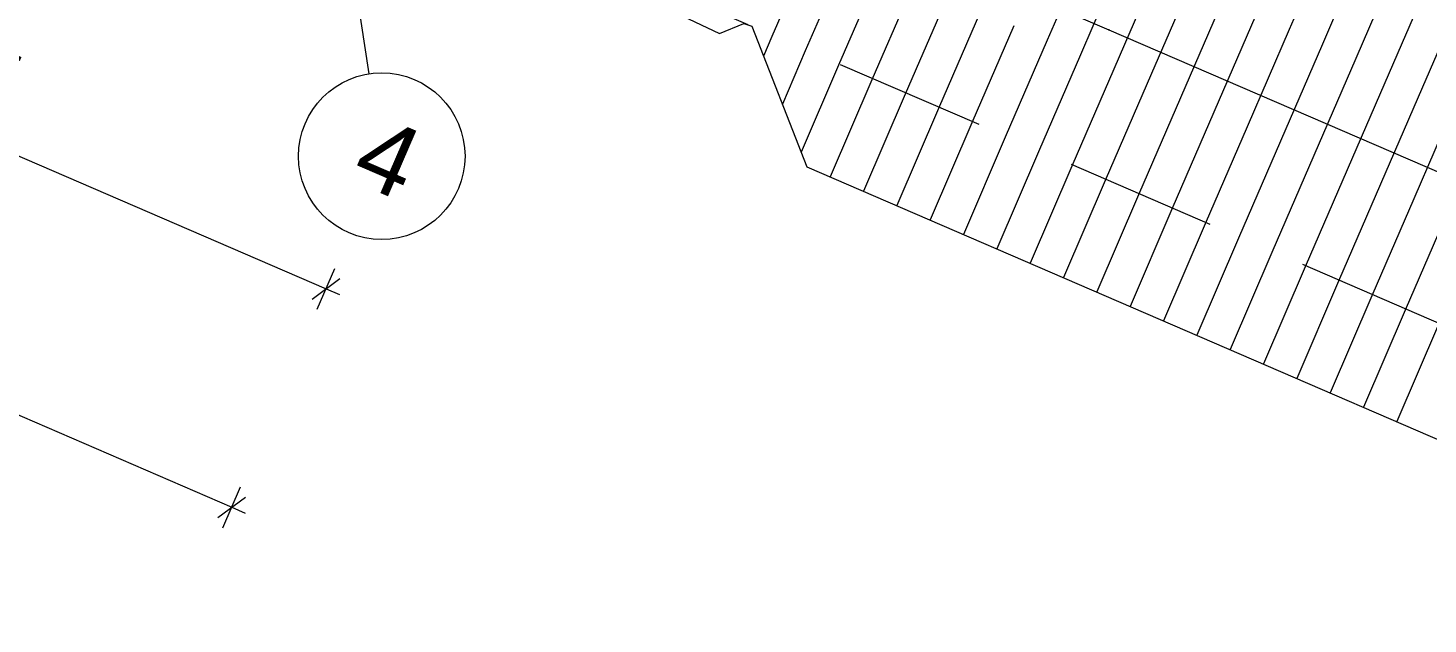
# Model space of a CAD drawing. Header units: millimetres. Extents: x 12535370 to 12566104, y 356204400 to 356234587.
# Drawn here: x 12556865 to 12559808, y 356204400 to 356205653 of the extents above; entities that cross this region are included whole.
import ezdxf
from ezdxf.enums import TextEntityAlignment as Align

# ---------------------------------------------------------------- set-up
doc = ezdxf.new("R2010")
doc.units = ezdxf.units.MM
doc.header["$MEASUREMENT"] = 0
doc.linetypes.add('Dashed Long', pattern=[529.166651, 317.499995, -211.666656])
doc.linetypes.add('Dot & Dashed', pattern=[6702.78, 3527.78, -1763.89, 0, -1411.11])
doc.layers.add('New_110 Bemassungen Ausführung', color=7, linetype='Continuous')
doc.layers.add('New_290 Raster _ Achsen', color=7, linetype='Continuous')
for name, color, linetype, lineweight in [('New_110 Bemassungen Ausführung_Pen_No__1', 7, 'Continuous', 13), ('New_255 Plangrafiken_Pen_No__1', 7, 'Continuous', 13), ('New_255 Plangrafiken_Pen_No__39', 8, 'Continuous', 13), ('New_290 Raster _ Achsen_Pen_No__1', 7, 'Continuous', 13), ('New_290 Raster _ Achsen_Pen_No__108', 7, 'Continuous', 13), ('New_Baulinie_Pen_No__21', 1, 'Continuous', 13)]:
    doc.layers.add(name, color=color, linetype=linetype, lineweight=lineweight)
doc.styles.add('GENERATED_STYLE_1', font='arial.ttf')
doc.dimstyles.new('GENERATED_STYLE__1', dxfattribs={"dimtxt": 125, "dimasz": 47.5, "dimexe": 0.18, "dimexo": 2, "dimgap": 0, "dimtad": 1, "dimlfac": 0.001, "dimzin": 0, "dimdsep": 46, "dimtxsty": 'GENERATED_STYLE_1', "dimblk": 'ARROWHEAD_2', "dimblk1": 'ARROWHEAD_2', "dimblk2": 'ARROWHEAD_2', "dimcen": 0.09, "dimclrd": 7, "dimclre": 7, "dimclrt": 7, "dimadec": 0, "dimazin": 0, "dimtfac": 1, "dimtdec": 4, "dimtmove": 0, "dimatfit": 3, "dimfxl": 1, "dimtolj": 1, "dimtzin": 0, "dimarcsym": 0})

# ---------------------------------------------------------------- blocks, each defined once
blk = doc.blocks.new('*X25', base_point=(12240439.2, 356160438.4))
at = {"layer": 'New_255 Plangrafiken_Pen_No__39', "color": 8, "linetype": 'Continuous', "lineweight": 13}
for p, q in [((12558517, 356205838.6), (12558428.9, 356205634.7)), ((12558517, 356205838.6), (12558428.9, 356205634.7)), ((12559603.9, 356205853.1), (12559515.8, 356205649.1)), ((12559603.9, 356205853.1), (12559515.8, 356205649.1)), ((12559095.5, 356205830.7), (12559007.4, 356205626.8)), ((12559095.5, 356205830.7), (12559007.4, 356205626.8)), ((12559673.9, 356205822.8), (12559585.9, 356205618.9)), ((12559673.9, 356205822.8), (12559585.9, 356205618.9)), ((12558587.1, 356205808.4), (12558499, 356205604.5)), ((12558587.1, 356205808.4), (12558499, 356205604.5)), ((12559165.5, 356205800.5), (12559077.4, 356205596.5)), ((12559165.5, 356205800.5), (12559077.4, 356205596.5)), ((12559744, 356205792.5), (12559655.9, 356205588.6)), ((12559744, 356205792.5), (12559655.9, 356205588.6)), ((12558657.1, 356205778.1), (12558569, 356205574.2)), ((12558657.1, 356205778.1), (12558569, 356205574.2)), ((12559235.6, 356205770.2), (12559147.5, 356205566.3)), ((12559235.6, 356205770.2), (12559147.5, 356205566.3)), ((12559814.1, 356205762.3), (12559726, 356205558.4)), ((12559814.1, 356205762.3), (12559726, 356205558.4)), ((12558727.2, 356205747.9), (12558639.1, 356205543.9)), ((12558727.2, 356205747.9), (12558639.1, 356205543.9)), ((12559305.6, 356205739.9), (12559217.6, 356205536)), ((12559305.6, 356205739.9), (12559217.6, 356205536)), ((12558797.2, 356205717.6), (12558709.1, 356205513.7)), ((12558797.2, 356205717.6), (12558709.1, 356205513.7)), ((12559375.7, 356205709.7), (12559287.6, 356205505.8)), ((12559375.7, 356205709.7), (12559287.6, 356205505.8)), ((12559872.4, 356205705), (12559796, 356205528.1)), ((12559872.4, 356205705), (12559796, 356205528.1)), ((12558867.3, 356205687.3), (12558779.2, 356205483.4)), ((12558867.3, 356205687.3), (12558779.2, 356205483.4)), ((12559445.8, 356205679.4), (12559357.7, 356205475.5)), ((12559445.8, 356205679.4), (12559357.7, 356205475.5)), ((12558428.9, 356205634.7), (12558411.1, 356205593.5)), ((12558428.9, 356205634.7), (12558411.1, 356205593.5)), ((12558937.3, 356205657.1), (12558849.3, 356205453.2)), ((12558937.3, 356205657.1), (12558849.3, 356205453.2)), ((12559515.8, 356205649.1), (12559427.7, 356205445.2)), ((12559515.8, 356205649.1), (12559427.7, 356205445.2)), ((12558499, 356205604.5), (12558450.7, 356205492.6)), ((12558499, 356205604.5), (12558450.7, 356205492.6)), ((12559007.4, 356205626.8), (12558919.3, 356205422.9)), ((12559007.4, 356205626.8), (12558919.3, 356205422.9)), ((12559585.9, 356205618.9), (12559497.8, 356205415)), ((12559585.9, 356205618.9), (12559497.8, 356205415)), ((12558569, 356205574.2), (12558490.2, 356205391.7)), ((12558569, 356205574.2), (12558490.2, 356205391.7)), ((12559077.4, 356205596.5), (12558989.4, 356205392.6)), ((12559077.4, 356205596.5), (12558989.4, 356205392.6)), ((12559655.9, 356205588.6), (12559567.8, 356205384.7)), ((12559655.9, 356205588.6), (12559567.8, 356205384.7)), ((12559147.5, 356205566.3), (12559059.4, 356205362.4)), ((12559147.5, 356205566.3), (12559059.4, 356205362.4)), ((12559726, 356205558.4), (12559637.9, 356205354.4)), ((12559726, 356205558.4), (12559637.9, 356205354.4)), ((12558639.1, 356205543.9), (12558551, 356205340)), ((12558639.1, 356205543.9), (12558551, 356205340)), ((12559217.6, 356205536), (12559129.5, 356205332.1)), ((12559217.6, 356205536), (12559129.5, 356205332.1)), ((12559796, 356205528.1), (12559707.9, 356205324.2)), ((12559796, 356205528.1), (12559707.9, 356205324.2)), ((12558709.1, 356205513.7), (12558621.1, 356205309.8)), ((12558709.1, 356205513.7), (12558621.1, 356205309.8)), ((12559287.6, 356205505.8), (12559199.5, 356205301.8)), ((12559287.6, 356205505.8), (12559199.5, 356205301.8)), ((12559866.1, 356205497.8), (12559778, 356205293.9)), ((12559866.1, 356205497.8), (12559778, 356205293.9)), ((12558779.2, 356205483.4), (12558691.1, 356205279.5)), ((12558779.2, 356205483.4), (12558691.1, 356205279.5)), ((12559357.7, 356205475.5), (12559269.6, 356205271.6)), ((12559357.7, 356205475.5), (12559269.6, 356205271.6)), ((12558849.3, 356205453.2), (12558761.2, 356205249.2)), ((12558849.3, 356205453.2), (12558761.2, 356205249.2)), ((12559427.7, 356205445.2), (12559339.6, 356205241.3)), ((12559427.7, 356205445.2), (12559339.6, 356205241.3)), ((12558919.3, 356205422.9), (12558831.2, 356205219)), ((12558919.3, 356205422.9), (12558831.2, 356205219)), ((12559497.8, 356205415), (12559409.7, 356205211.1)), ((12559497.8, 356205415), (12559409.7, 356205211.1)), ((12558989.4, 356205392.6), (12558901.3, 356205188.7)), ((12558989.4, 356205392.6), (12558901.3, 356205188.7)), ((12559567.8, 356205384.7), (12559479.7, 356205180.8)), ((12559567.8, 356205384.7), (12559479.7, 356205180.8)), ((12558551, 356205340), (12558550.8, 356205339.6)), ((12558551, 356205340), (12558550.8, 356205339.6)), ((12559059.4, 356205362.4), (12558971.3, 356205158.5)), ((12559059.4, 356205362.4), (12558971.3, 356205158.5)), ((12559637.9, 356205354.4), (12559549.8, 356205150.5)), ((12559637.9, 356205354.4), (12559549.8, 356205150.5)), ((12558621.1, 356205309.8), (12558620.9, 356205309.4)), ((12558621.1, 356205309.8), (12558620.9, 356205309.4)), ((12559129.5, 356205332.1), (12559041.4, 356205128.2)), ((12559129.5, 356205332.1), (12559041.4, 356205128.2)), ((12559707.9, 356205324.2), (12559619.9, 356205120.3)), ((12559707.9, 356205324.2), (12559619.9, 356205120.3)), ((12558691.1, 356205279.5), (12558690.9, 356205279.1)), ((12558691.1, 356205279.5), (12558690.9, 356205279.1)), ((12559199.5, 356205301.8), (12559111.4, 356205097.9)), ((12559199.5, 356205301.8), (12559111.4, 356205097.9)), ((12559778, 356205293.9), (12559689.9, 356205090)), ((12559778, 356205293.9), (12559689.9, 356205090)), ((12559269.6, 356205271.6), (12559181.5, 356205067.7)), ((12559269.6, 356205271.6), (12559181.5, 356205067.7)), ((12559848, 356205263.7), (12559760, 356205059.7)), ((12559848, 356205263.7), (12559760, 356205059.7)), ((12558761.2, 356205249.2), (12558761, 356205248.9)), ((12558761.2, 356205249.2), (12558761, 356205248.9)), ((12559339.6, 356205241.3), (12559251.5, 356205037.4)), ((12559339.6, 356205241.3), (12559251.5, 356205037.4)), ((12558831.2, 356205219), (12558831.1, 356205218.6)), ((12558831.2, 356205219), (12558831.1, 356205218.6)), ((12559409.7, 356205211.1), (12559321.6, 356205007.1)), ((12559409.7, 356205211.1), (12559321.6, 356205007.1)), ((12558901.3, 356205188.7), (12558901.1, 356205188.3)), ((12558901.3, 356205188.7), (12558901.1, 356205188.3)), ((12559479.7, 356205180.8), (12559391.7, 356204976.9)), ((12559479.7, 356205180.8), (12559391.7, 356204976.9)), ((12558971.3, 356205158.5), (12558971.2, 356205158.1)), ((12558971.3, 356205158.5), (12558971.2, 356205158.1)), ((12559549.8, 356205150.5), (12559461.7, 356204946.6)), ((12559549.8, 356205150.5), (12559461.7, 356204946.6)), ((12559041.4, 356205128.2), (12559041.2, 356205127.8)), ((12559041.4, 356205128.2), (12559041.2, 356205127.8)), ((12559619.9, 356205120.3), (12559531.8, 356204916.4)), ((12559619.9, 356205120.3), (12559531.8, 356204916.4)), ((12559111.4, 356205097.9), (12559111.3, 356205097.5)), ((12559111.4, 356205097.9), (12559111.3, 356205097.5)), ((12559689.9, 356205090), (12559601.8, 356204886.1)), ((12559689.9, 356205090), (12559601.8, 356204886.1)), ((12559181.5, 356205067.7), (12559181.3, 356205067.3)), ((12559181.5, 356205067.7), (12559181.3, 356205067.3)), ((12559760, 356205059.7), (12559671.9, 356204855.8)), ((12559760, 356205059.7), (12559671.9, 356204855.8)), ((12559251.5, 356205037.4), (12559251.4, 356205037)), ((12559251.5, 356205037.4), (12559251.4, 356205037)), ((12559830, 356205029.5), (12559741.9, 356204825.6)), ((12559830, 356205029.5), (12559741.9, 356204825.6)), ((12559321.6, 356205007.1), (12559321.4, 356205006.8)), ((12559321.6, 356205007.1), (12559321.4, 356205006.8)), ((12559391.7, 356204976.9), (12559391.5, 356204976.5)), ((12559391.7, 356204976.9), (12559391.5, 356204976.5)), ((12559461.7, 356204946.6), (12559461.5, 356204946.2)), ((12559461.7, 356204946.6), (12559461.5, 356204946.2)), ((12559531.8, 356204916.4), (12559531.6, 356204916)), ((12559531.8, 356204916.4), (12559531.6, 356204916)), ((12559601.8, 356204886.1), (12559601.6, 356204885.7)), ((12559601.8, 356204886.1), (12559601.6, 356204885.7)), ((12559671.9, 356204855.8), (12559671.7, 356204855.4)), ((12559671.9, 356204855.8), (12559671.7, 356204855.4)), ((12559741.9, 356204825.6), (12559741.8, 356204825.2)), ((12559741.9, 356204825.6), (12559741.8, 356204825.2))]:
    blk.add_line(p, q, dxfattribs=at)
blk = doc.blocks.new('Fill_1', base_point=(12240439.2, 356160438.4))
at = {"layer": 'New_255 Plangrafiken_Pen_No__39', "color": 8, "linetype": 'Continuous', "lineweight": 13}
blk.add_blockref('*X25', (12240439.2, 356160438.4), dxfattribs=at)
blk = doc.blocks.new('Standard grid marker[58]', base_point=(12537215.3, 356215118.3))
at = {"layer": 'New_290 Raster _ Achsen_Pen_No__108', "color": 7, "linetype": 'Dot & Dashed', "lineweight": 13}
for p, q in [((12538133.3, 356214721.8), (12559136.8, 356205648.6)), ((12559136.8, 356205648.6), (12560054.8, 356205252.1))]:
    blk.add_line(p, q, dxfattribs=at)
blk.add_point((12559136.8, 356205648.6), dxfattribs=at)
blk.add_point((12559136.8, 356205648.6), dxfattribs=at)
at = {"layer": 'New_290 Raster _ Achsen_Pen_No__108', "color": 7, "lineweight": 13, "style": 'GENERATED_STYLE_1'}
for tag, p in [('AC_MarkerText_1_0', (12537098, 356215253.8)), ('AC_MarkerText_1_1', (12560258.8, 356205248.7))]:
    blk.add_attdef(tag, text='', height=150, rotation=336.6365, dxfattribs=at).set_placement(p, align=Align.TOP_CENTER)
blk = doc.blocks.new('Standard grid marker[64]', base_point=(12557581.8, 356205556.1))
at = {"layer": 'New_290 Raster _ Achsen_Pen_No__1', "color": 7, "linetype": 'Continuous', "lineweight": 13}
blk.add_circle((12557608.7, 356205383.2), 175, dxfattribs=at)
at = {"layer": 'New_290 Raster _ Achsen_Pen_No__108', "color": 7, "linetype": 'Dot & Dashed', "lineweight": 13}
blk.add_line((12557428.3, 356206544.2), (12557581.8, 356205556.1), dxfattribs=at)
at = {"layer": 'New_290 Raster _ Achsen_Pen_No__108', "color": 7, "lineweight": 13, "style": 'GENERATED_STYLE_1'}
for tag, p in [('AC_MarkerText_1_1', (12553993, 356228998.9)), ('AC_MarkerText_1_0', (12557652, 356205449.2))]:
    blk.add_attdef(tag, text='', height=150, rotation=336.6365, dxfattribs=at).set_placement(p, align=Align.TOP_CENTER)
blk = doc.blocks.new('*D233', base_point=(12240439.2, 356160438.4))
at = {"layer": 'New_110 Bemassungen Ausführung_Pen_No__1', "color": 7, "linetype": 'Continuous', "lineweight": 13, "transparency": 16777216}
for p, q in [((12554780.3, 356206275.8), (12555698.3, 356205879.2)), ((12555727.3, 356205900.8), (12555669.4, 356205857.7)), ((12555679.7, 356205836.2), (12555716.9, 356205922.3)), ((12555698.3, 356205879.2), (12557491.7, 356205104.5)), ((12557473.2, 356205061.5), (12557510.3, 356205147.5)), ((12557462.8, 356205083), (12557520.7, 356205126.1)), ((12557491.7, 356205104.5), (12557519.8, 356205092.4))]:
    blk.add_line(p, q, dxfattribs=at)
at = {"layer": 'New_110 Bemassungen Ausführung_Pen_No__1', "color": 7, "lineweight": 13, "transparency": 16777216, "insert": (12556411, 356205566), "char_height": 125, "attachment_point": 7, "rotation": 336.6365, "style": 'GENERATED_STYLE_1'}
blk.add_mtext('\\A1;{\\pql;\\fArial|b0|i0|c0|p0;\\W1.000000;1,95\\fArial|b0|i0|c0|p0;\\W1.000000;\\A1{\\H.66x;\\S5^  ;}}', dxfattribs=at)
blk = doc.blocks.new('ARROWHEAD_2')
at = {"color": 0, "linetype": 'Continuous', "lineweight": 0}
for p, q in [((-0.378, -0.655), (0.378, 0.655)), ((0, 0), (-1, 0))]:
    blk.add_line(p, q, dxfattribs=at)
blk = doc.blocks.new('*D234', base_point=(12240439.2, 356160438.4))
at = {"layer": 'New_110 Bemassungen Ausführung_Pen_No__1', "color": 7, "linetype": 'Continuous', "lineweight": 13, "transparency": 16777216}
for p, q in [((12538594.6, 356212757.1), (12538536.7, 356212714.1)), ((12538547.1, 356212692.6), (12538584.3, 356212778.6)), ((12538537.6, 356212747.7), (12538565.7, 356212735.6)), ((12538565.7, 356212735.6), (12557293.5, 356204645.5)), ((12557264.5, 356204624), (12557322.4, 356204667)), ((12557274.9, 356204602.5), (12557312.1, 356204688.5)), ((12557293.5, 356204645.5), (12557321.5, 356204633.4))]:
    blk.add_line(p, q, dxfattribs=at)
at = {"layer": 'New_110 Bemassungen Ausführung_Pen_No__1', "color": 7, "lineweight": 13, "transparency": 16777216, "insert": (12547742.6, 356208798.6), "char_height": 125, "attachment_point": 7, "rotation": 336.6365, "style": 'GENERATED_STYLE_1'}
blk.add_mtext('\\A1;{\\pql;\\fArial|b0|i0|c0|p0;\\W1.000000;20,40}', dxfattribs=at)

msp = doc.modelspace()

# ---------------------------------------------------------------- linework, layer by layer
at = {"layer": 'New_255 Plangrafiken_Pen_No__1', "color": 7, "linetype": 'Continuous', "lineweight": 13}
msp.add_lwpolyline([(12557801.438, 356206047.612), (12558178.625, 356205875.055), (12558127.281, 356205763.367), (12558137.919, 356205726.833), (12558318.725, 356205641.277), (12558370.035, 356205661.956), (12558386.474, 356205656.52), (12558502.37, 356205360.576), (12560038.995, 356204696.78)], dxfattribs=at)
at = {"layer": 'New_Baulinie_Pen_No__21', "color": 1, "linetype": 'Dashed Long', "lineweight": 13}
msp.add_lwpolyline([(12561293.194, 356204400.288), (12539105.263, 356213984.694), (12538925.233, 356213573.04), (12535370.219, 356215109.158)], dxfattribs=at)

# ---------------------------------------------------------------- block references
at = {"layer": 'New_255 Plangrafiken_Pen_No__39', "color": 8, "linetype": 'Continuous', "lineweight": 13}
msp.add_blockref('Fill_1', (12240439.157, 356160438.356), dxfattribs=at)
at = {"layer": 'New_290 Raster _ Achsen', "color": 7, "linetype": 'Continuous', "lineweight": 13}
ref = msp.add_blockref('Standard grid marker[64]', (12557581.816, 356205556.091), dxfattribs=at)
ref.add_attrib('AC_MarkerText_1', '4', dxfattribs={"layer": 'New_290 Raster _ Achsen_Pen_No__108', "color": 7, "lineweight": 13, "height": 150, "rotation": 336.636458, "style": 'GENERATED_STYLE_1'}).set_placement((12557652.023, 356205449.205), align=Align.TOP_CENTER)
msp.add_blockref('Standard grid marker[58]', (12537215.32, 356215118.348), dxfattribs=at)

# ---------------------------------------------------------------- dimensions: what is measured, and where the dimension line sits
at = {"layer": 'New_110 Bemassungen Ausführung', "color": 7, "linetype": 'Continuous', "lineweight": 13}
for base, p1, picture, middle in [((12557293.461, 356204645.514), (12539105.263, 356213984.694), '*D234', (12547959.579, 356208772.911)), ((12557491.743, 356205104.517), (12556039.619, 356206669.334), '*D233', (12556750.74, 356205519.933))]:
    dim = msp.add_linear_dim(base=base, p1=p1, p2=(12557833.047, 356205894.602), angle=336.636458, dimstyle='GENERATED_STYLE__1', dxfattribs=at)
    dim.commit()
    dim.dimension.update_dxf_attribs({"geometry": picture, "text_midpoint": middle, "dimtype": 160, "text_rotation": 336.636458})

doc.saveas('drawing.dxf')
